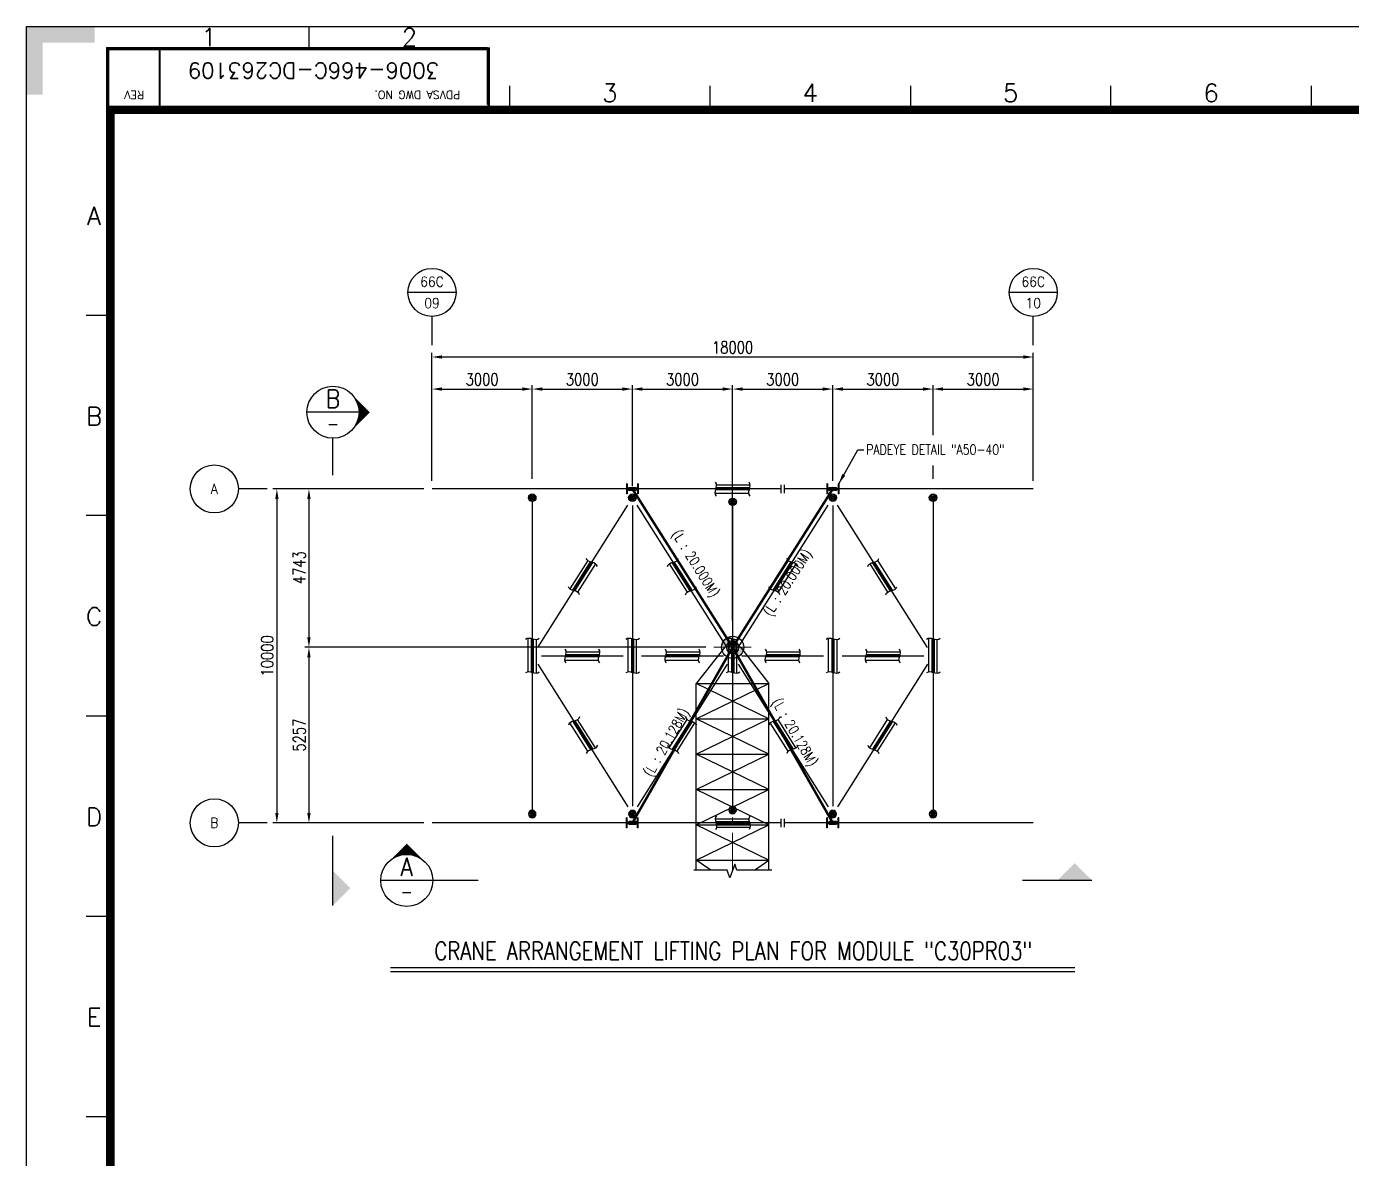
# Model space of a CAD drawing. Header units: metres. Extents: x -85 to 100835, y 0 to 71280.
# Drawn here: x -85 to 39584, y 37382 to 71280 of the extents above; entities that cross this region are included whole.
import ezdxf
from ezdxf.enums import TextEntityAlignment as Align

# ---------------------------------------------------------------- set-up
doc = ezdxf.new("R2010")
doc.units = ezdxf.units.M
doc.header["$LTSCALE"] = 1200
for name, pattern in [('CENTER', [2, 1.25, -0.25, 0.25, -0.25]), ('H1', [1.7, 1, -0.7]), ('HIDDEN', [0.375, 0.25, -0.125])]:
    doc.linetypes.add(name, pattern=pattern)
doc.layers.get('0').update_dxf_attribs({"color": 8})
for name, color, linetype in [('CDIMEN', 7, 'Continuous'), ('CH', 2, 'Continuous'), ('CO', 7, 'Continuous'), ('CTEXTO', 7, 'Continuous'), ('DETALL', 7, 'Continuous'), ('DIM', 2, 'Continuous'), ('ETBLKA', 7, 'Continuous'), ('FORMAT', 2, 'Continuous'), ('hi', 2, 'HIDDEN'), ('PLATAF', 2, 'Continuous'), ('TE', 3, 'Continuous')]:
    doc.layers.add(name, color=color, linetype=linetype)
doc.layers.add('CE', color=1, linetype='CENTER', lineweight=9)
doc.styles.add('ROMANS', font='romans.shx', dxfattribs={"width": 0.8, "height": 360, "bigfont": 'ghs.shx'})
doc.styles.add('romans1', font='ROMANS.SHX', dxfattribs={"width": 0.8, "height": 360})
doc.styles.add('RS3', font='ROMANS.shx', dxfattribs={"width": 0.8, "height": 150})
doc.dimstyles.new('romans1', dxfattribs={"dimscale": 125, "dimtxt": 3, "dimasz": 2.5, "dimexe": 1, "dimexo": 1, "dimgap": 1, "dimtad": 0, "dimdec": 0, "dimtxsty": 'ROMANS', "dimcen": 2.5, "dimclrd": 2, "dimclre": 2, "dimclrt": 3, "dimazin": 0, "dimtfac": 1, "dimtmove": 0, "dimatfit": 3, "dimfxl": 0, "dimtvp": 1, "dimarcsym": 0})
doc.dimstyles.new('romans1$0', dxfattribs={"dimscale": 150, "dimtxt": 3, "dimasz": 2.5, "dimexe": 1, "dimexo": 2, "dimgap": 1, "dimtad": 0, "dimdec": 0, "dimtxsty": 'ROMANS', "dimcen": 2.5, "dimclrd": 2, "dimclre": 2, "dimclrt": 3, "dimazin": 0, "dimtfac": 1, "dimtdec": 0, "dimtmove": 0, "dimatfit": 3, "dimfxl": 0, "dimtvp": 0.85, "dimarcsym": 0})

# ---------------------------------------------------------------- blocks, each defined once
blk = doc.blocks.new('Offshore_HEC')
at = {"lineweight": 25}
for p, q in [((70.54, 588.74), (70.54, 593.98)), ((20, 588.76), (20, 574)), ((20, 588.74), (114.99, 588.74)), ((115.11, 588.62), (20, 588.62)), ((20, 588.49), (115.24, 588.49)), ((20.12, 574), (20.12, 588.76)), ((20.24, 588.75), (20.24, 574)), ((20.36, 574), (20.36, 588.74)), ((20.48, 588.74), (20.48, 574)), ((114.99, 574.5), (114.99, 588.75)), ((115.11, 588.75), (115.11, 574.38)), ((115.24, 574.25), (115.24, 588.75)), ((115.37, 588.75), (115.37, 574.12)), ((115.49, 574), (115.49, 588.75)), ((115.37, 588.36), (20, 588.36)), ((20, 588.24), (115.49, 588.24)), ((120.54, 579.16), (120.54, 573.16)), ((170.54, 573.16), (170.54, 579.16)), ((220.54, 579.16), (220.54, 573.16)), ((270.54, 573.16), (270.54, 579.16)), ((320.54, 579.16), (320.54, 573.16)), ((821, 574), (20, 574)), ((20, 574), (20, 20)), ((820.88, 573.88), (20.13, 573.88)), ((20.13, 573.88), (20.13, 20.12)), ((820.76, 573.76), (20.25, 573.76)), ((20.25, 573.76), (20.25, 20.25)), ((820.64, 573.64), (20.37, 573.64)), ((20.37, 573.64), (20.37, 20.38)), ((820.52, 573.52), (20.5, 573.52)), ((20.5, 573.52), (20.5, 20.5)), ((820.4, 573.4), (20.63, 573.4)), ((20.63, 573.4), (20.63, 20.62)), ((820.28, 573.28), (20.75, 573.28)), ((20.75, 573.28), (20.75, 20.75)), ((820.16, 573.16), (20.87, 573.16)), ((20.87, 573.16), (20.87, 20.88)), ((820.04, 573.04), (21, 573.04)), ((21, 573.04), (21, 21)), ((819.8, 572.8), (21.13, 572.8)), ((21.13, 572.8), (21.13, 21.12)), ((819.92, 572.92), (21.25, 572.92)), ((21.25, 572.92), (21.25, 21.25)), ((819.68, 572.68), (21.37, 572.68)), ((21.37, 572.68), (21.37, 21.38)), ((819.56, 572.56), (21.5, 572.56)), ((21.5, 572.56), (21.5, 21.5)), ((819.44, 572.44), (21.63, 572.44)), ((21.63, 572.44), (21.63, 21.62)), ((819.32, 572.32), (21.75, 572.32)), ((21.75, 572.32), (21.75, 21.75)), ((178.89, 572.79), (178.69, 573.16)), ((178.89, 572.79), (178.69, 573.16)), ((178.89, 572.79), (178.69, 573.16)), ((178.89, 572.79), (178.69, 573.16)), ((14.87, 522), (20.87, 522)), ((20.87, 472), (14.87, 472)), ((14.87, 422), (20.87, 422)), ((14.87, 372), (20.87, 372)), ((14.87, 322), (20.87, 322))]:
    blk.add_line(p, q, dxfattribs=at)
blk.add_lwpolyline([(0, 0), (0, 594), (841, 594), (841, 0)], close=True, dxfattribs=at)
at = {"lineweight": 20}
blk.add_lwpolyline([(33.37, 574), (33.37, 588.25), (33.25, 588.25), (33.25, 574), (33.12, 574), (33.12, 588.25)], dxfattribs=at)
at = {"lineweight": 9}
for points in [[(4, 590), (17, 590), (0, 594), (17, 594)], [(0, 577), (4, 577), (0, 594), (4, 590)]]:
    blk.add_solid(points, dxfattribs=at)
at = {"lineweight": 20, "style": 'ROMANS'}
for s, p in [('1', (45.54, 589.05)), ('2', (95.54, 589.05)), ('3', (145.54, 575.16)), ('4', (195.54, 575.16)), ('5', (245.54, 575.16)), ('6', (295.54, 575.16)), ('A', (16.87, 544.5)), ('B', (16.87, 494.5)), ('C', (16.87, 444.5)), ('D', (16.87, 394.5)), ('E', (16.87, 344.5))]:
    blk.add_text(s, height=4.5, dxfattribs=at).set_placement(p, align=Align.CENTER)
for s, p in [('REV', (26.88, 577.95)), ('PDVSA DWG NO.', (97.51, 577.95))]:
    blk.add_text(s, height=2, rotation=180, dxfattribs=at).set_placement(p, align=Align.CENTER)
blk = doc.blocks.new('A$C44376C6C')
at = {"layer": 'PLATAF', "linetype": 'H1'}
for p, q in [((-400, 25), (407, 25)), ((-408, -25), (393, -25))]:
    blk.add_line(p, q, dxfattribs=at)
at = {"layer": 'PLATAF'}
for p, q in [((418, 100), (-386, 100)), ((386, -100), (-418, -100))]:
    blk.add_line(p, q, dxfattribs=at)
for points in [[(-418, 170), (-393, 135), (-385, 96), (-390, 54), (-402, 10), (-414, -35), (-420, -79), (-416, -120), (-395, -158)], [(386, 170), (411, 135), (419, 96), (414, 54), (403, 10), (391, -35), (384, -79), (388, -120), (409, -158)]]:
    blk.add_lwpolyline(points, dxfattribs=at)
blk.add_point((0, 0), dxfattribs=at)
blk = doc.blocks.new('SHE')
at = {"layer": 'PLATAF', "linetype": 'Continuous'}
for radius in [90, 65, 40, 15]:
    blk.add_circle((0, -90), radius, dxfattribs=at)
blk = doc.blocks.new('COG')
at = {"layer": 'CH', "linetype": 'Continuous'}
h = blk.add_hatch(color=7, dxfattribs=at)
h.paths.add_polyline_path([(0, 0), (0, 2.78, 0.414214), (-2.78, 0)])
h.paths.add_polyline_path([(2.78, 0), (0, 0), (0, -2.78, 0.414214)])
at = {"layer": 'CE'}
for p, q in [((0, 4.66), (0, -4.66)), ((-4.66, 0), (4.66, 0))]:
    blk.add_line(p, q, dxfattribs=at)
at = {"layer": 'CH', "color": 2, "linetype": 'Continuous'}
blk.add_circle((0, 0), 2.78, dxfattribs=at)
blk = doc.blocks.new('A$C68E360C4')
for p, q in [((-1750, 1500), (-1750, -1500)), ((-1550, 1500), (-1550, -1500)), ((1550, 1500), (1550, -1500)), ((1750, 1500), (1750, -1500))]:
    blk.add_line(p, q)
for points in [[(-1550, 175), (1550, 175), (1550, -175), (-1550, -175)], [(-1100, 425), (1100, 425), (1100, 175), (-1100, 175)], [(-1100, -175), (1100, -175), (1100, -425), (-1100, -425)]]:
    blk.add_lwpolyline(points, close=True)
at = {"layer": 'CE'}
for p, q in [((-1950, 0), (1950, 0)), ((0, 625), (0, -625))]:
    blk.add_line(p, q, dxfattribs=at)
at = {"layer": 'CTEXTO'}
for p, q in [((-1550, 1500), (-1750, 1500)), ((1750, 1500), (1550, 1500)), ((-1550, -1500), (-1750, -1500)), ((1750, -1500), (1550, -1500))]:
    blk.add_line(p, q, dxfattribs=at)
at = {"layer": 'hi'}
for p, q in [((-380, -425), (-380, 425)), ((380, -425), (380, 425))]:
    blk.add_line(p, q, dxfattribs=at)
blk = doc.blocks.new('BOOM')
at = {"color": 4}
blk.add_line((317, 0), (-317, 0), dxfattribs=at)
at = {"color": 6}
for radius in [254, 158]:
    blk.add_circle((0, 0), radius, dxfattribs=at)
at = {"layer": 'CE'}
blk.add_line((0, 8901), (0, 0), dxfattribs=at)
at = {"layer": 'CH'}
blk.add_lwpolyline([(1570, 8901), (170, 8901), (91, 8660), (-114, 9202), (-212, 8901), (-1542, 8901)], dxfattribs=at)
at = {"layer": 'TE', "color": 4}
for p, q in [((-1450, 8901), (-1450, 1442)), ((-872, 8901), (-1450, 8503)), ((-1450, 8503), (1450, 8503)), ((1450, 8503), (-1450, 7091)), ((-1450, 8503), (1450, 7091)), ((872, 8901), (1450, 8503)), ((1450, 8901), (1450, 1442)), ((-1450, 7091), (1450, 7091)), ((1450, 7091), (-1450, 5678)), ((-1450, 7091), (1450, 5678)), ((-1450, 5678), (1450, 5678)), ((1450, 5678), (-1450, 4266)), ((-1450, 5678), (1450, 4266)), ((-1450, 4266), (1450, 4266)), ((1450, 4266), (-1450, 2854)), ((-1450, 4266), (1450, 2854)), ((-1450, 2854), (1450, 2854)), ((1450, 2854), (-1450, 1442)), ((-1450, 2854), (1450, 1442)), ((-317, 0), (-1450, 1442)), ((-1450, 1442), (1450, 1442)), ((317, 0), (1450, 1442))]:
    blk.add_line(p, q, dxfattribs=at)
blk = doc.blocks.new('*D37')
at = {"layer": 'CDIMEN', "lineweight": -2, "ltscale": 0.1, "transparency": 16777216}
for p, q in [((12055, 57672), (12055, 61503)), ((30055, 57672), (30055, 61503)), ((12355, 61383), (29755, 61383))]:
    blk.add_line(p, q, dxfattribs=at)
at = {"layer": 'CDIMEN', "ltscale": 0.1, "transparency": 16777216}
for points in [[(12355, 61433), (12355, 61333), (12055, 61383)], [(29755, 61433), (29755, 61333), (30055, 61383)]]:
    blk.add_solid(points, dxfattribs=at)
at = {"layer": 'DEFPOINTS', "color": 0, "ltscale": 0.1, "transparency": 16777216}
for p in [(30055, 61383), (12055, 57432), (30055, 57432)]:
    blk.add_point(p, dxfattribs=at)
at = {"layer": 'CDIMEN', "ltscale": 0.1, "transparency": 16777216, "insert": (21055, 61671), "char_height": 360, "attachment_point": 5, "style": 'romans1'}
blk.add_mtext('18000', dxfattribs=at)
blk = doc.blocks.new('*D33')
at = {"layer": 'CDIMEN', "lineweight": -2, "ltscale": 0.1, "transparency": 16777216}
for p, q in [((12055, 57672), (12055, 60543)), ((12355, 60423), (14755, 60423)), ((15055, 57735), (15055, 60543))]:
    blk.add_line(p, q, dxfattribs=at)
at = {"layer": 'CDIMEN', "ltscale": 0.1, "transparency": 16777216}
for points in [[(12355, 60473), (12355, 60373), (12055, 60423)], [(14755, 60473), (14755, 60373), (15055, 60423)]]:
    blk.add_solid(points, dxfattribs=at)
at = {"layer": 'DEFPOINTS', "color": 0, "ltscale": 0.1, "transparency": 16777216}
for p in [(15055, 60423), (12055, 57432), (15055, 57495)]:
    blk.add_point(p, dxfattribs=at)
at = {"layer": 'CDIMEN', "ltscale": 0.1, "transparency": 16777216, "insert": (13555, 60711), "char_height": 360, "attachment_point": 5, "style": 'romans1'}
blk.add_mtext('3000', dxfattribs=at)
blk = doc.blocks.new('*D34')
at = {"layer": 'CDIMEN', "lineweight": -2, "ltscale": 0.1, "transparency": 16777216}
for p, q in [((15055, 57735), (15055, 60543)), ((15355, 60423), (17755, 60423)), ((18055, 57522), (18055, 60543))]:
    blk.add_line(p, q, dxfattribs=at)
at = {"layer": 'CDIMEN', "ltscale": 0.1, "transparency": 16777216}
for points in [[(15355, 60473), (15355, 60373), (15055, 60423)], [(17755, 60473), (17755, 60373), (18055, 60423)]]:
    blk.add_solid(points, dxfattribs=at)
at = {"layer": 'DEFPOINTS', "color": 0, "ltscale": 0.1, "transparency": 16777216}
for p in [(18055, 60423), (15055, 57495), (18055, 57282)]:
    blk.add_point(p, dxfattribs=at)
at = {"layer": 'CDIMEN', "ltscale": 0.1, "transparency": 16777216, "insert": (16555, 60711), "char_height": 360, "attachment_point": 5, "style": 'romans1'}
blk.add_mtext('3000', dxfattribs=at)
blk = doc.blocks.new('*D35')
at = {"layer": 'CDIMEN', "lineweight": -2, "ltscale": 0.1, "transparency": 16777216}
for p, q in [((18055, 57522), (18055, 60543)), ((18355, 60423), (20755, 60423)), ((21055, 53489), (21055, 60543))]:
    blk.add_line(p, q, dxfattribs=at)
at = {"layer": 'CDIMEN', "ltscale": 0.1, "transparency": 16777216}
for points in [[(18355, 60473), (18355, 60373), (18055, 60423)], [(20755, 60473), (20755, 60373), (21055, 60423)]]:
    blk.add_solid(points, dxfattribs=at)
at = {"layer": 'DEFPOINTS', "color": 0, "ltscale": 0.1, "transparency": 16777216}
for p in [(21055, 60423), (18055, 57282), (21055, 53249)]:
    blk.add_point(p, dxfattribs=at)
at = {"layer": 'CDIMEN', "ltscale": 0.1, "transparency": 16777216, "insert": (19555, 60711), "char_height": 360, "attachment_point": 5, "style": 'romans1'}
blk.add_mtext('3000', dxfattribs=at)
blk = doc.blocks.new('*D36')
at = {"layer": 'CDIMEN', "lineweight": -2, "ltscale": 0.1, "transparency": 16777216}
for p, q in [((21055, 57672), (21055, 60543)), ((21355, 60423), (23755, 60423)), ((24055, 57672), (24055, 60543))]:
    blk.add_line(p, q, dxfattribs=at)
at = {"layer": 'CDIMEN', "ltscale": 0.1, "transparency": 16777216}
for points in [[(21355, 60473), (21355, 60373), (21055, 60423)], [(23755, 60473), (23755, 60373), (24055, 60423)]]:
    blk.add_solid(points, dxfattribs=at)
at = {"layer": 'DEFPOINTS', "color": 0, "ltscale": 0.1, "transparency": 16777216}
for p in [(24055, 60423), (21055, 57432), (24055, 57432)]:
    blk.add_point(p, dxfattribs=at)
at = {"layer": 'CDIMEN', "ltscale": 0.1, "transparency": 16777216, "insert": (22555, 60711), "char_height": 360, "attachment_point": 5, "style": 'romans1'}
blk.add_mtext('3000', dxfattribs=at)
blk = doc.blocks.new('*D38')
at = {"layer": 'CDIMEN', "lineweight": -2, "ltscale": 0.1, "transparency": 16777216}
for p, q in [((24055, 57672), (24055, 60543)), ((24355, 60423), (26755, 60423)), ((27055, 59042), (27055, 60543)), ((27055, 57735), (27055, 58135))]:
    blk.add_line(p, q, dxfattribs=at)
at = {"layer": 'CDIMEN', "ltscale": 0.1, "transparency": 16777216}
for points in [[(24355, 60473), (24355, 60373), (24055, 60423)], [(26755, 60473), (26755, 60373), (27055, 60423)]]:
    blk.add_solid(points, dxfattribs=at)
at = {"layer": 'DEFPOINTS', "color": 0, "ltscale": 0.1, "transparency": 16777216}
for p in [(27055, 60423), (24055, 57432), (27055, 57495)]:
    blk.add_point(p, dxfattribs=at)
at = {"layer": 'CDIMEN', "ltscale": 0.1, "transparency": 16777216, "insert": (25555, 60711), "char_height": 360, "attachment_point": 5, "style": 'romans1'}
blk.add_mtext('3000', dxfattribs=at)
blk = doc.blocks.new('*D39')
at = {"layer": 'CDIMEN', "lineweight": -2, "ltscale": 0.1, "transparency": 16777216}
for p, q in [((27055, 59042), (27055, 60543)), ((27355, 60423), (29755, 60423)), ((30055, 57672), (30055, 60543)), ((27055, 57735), (27055, 58135))]:
    blk.add_line(p, q, dxfattribs=at)
at = {"layer": 'CDIMEN', "ltscale": 0.1, "transparency": 16777216}
for points in [[(27355, 60473), (27355, 60373), (27055, 60423)], [(29755, 60473), (29755, 60373), (30055, 60423)]]:
    blk.add_solid(points, dxfattribs=at)
at = {"layer": 'DEFPOINTS', "color": 0, "ltscale": 0.1, "transparency": 16777216}
for p in [(30055, 60423), (27055, 57495), (30055, 57432)]:
    blk.add_point(p, dxfattribs=at)
at = {"layer": 'CDIMEN', "ltscale": 0.1, "transparency": 16777216, "insert": (28555, 60711), "char_height": 360, "attachment_point": 5, "style": 'romans1'}
blk.add_mtext('3000', dxfattribs=at)
blk = doc.blocks.new('*D40')
at = {"layer": 'CDIMEN', "lineweight": -2, "ltscale": 0.1, "transparency": 16777216}
for p, q in [((11815, 57432), (8251, 57432)), ((8371, 57132), (8371, 52989)), ((20256, 52689), (8251, 52689))]:
    blk.add_line(p, q, dxfattribs=at)
at = {"layer": 'CDIMEN', "ltscale": 0.1, "transparency": 16777216}
for points in [[(8321, 57132), (8421, 57132), (8371, 57432)], [(8321, 52989), (8421, 52989), (8371, 52689)]]:
    blk.add_solid(points, dxfattribs=at)
at = {"layer": 'DEFPOINTS', "color": 0, "ltscale": 0.1, "transparency": 16777216}
for p in [(12055, 57432), (8371, 52689), (20496, 52689)]:
    blk.add_point(p, dxfattribs=at)
at = {"layer": 'CDIMEN', "ltscale": 0.1, "transparency": 16777216, "insert": (8083, 55076), "char_height": 360, "attachment_point": 5, "rotation": 90, "style": 'romans1'}
blk.add_mtext('4743', dxfattribs=at)
blk = doc.blocks.new('*D41')
at = {"layer": 'CDIMEN', "lineweight": -2, "ltscale": 0.1, "transparency": 16777216}
for p, q in [((20256, 52689), (8251, 52689)), ((8371, 52389), (8371, 47732)), ((11815, 47432), (8251, 47432))]:
    blk.add_line(p, q, dxfattribs=at)
at = {"layer": 'CDIMEN', "ltscale": 0.1, "transparency": 16777216}
for points in [[(8321, 52389), (8421, 52389), (8371, 52689)], [(8321, 47732), (8421, 47732), (8371, 47432)]]:
    blk.add_solid(points, dxfattribs=at)
at = {"layer": 'DEFPOINTS', "color": 0, "ltscale": 0.1, "transparency": 16777216}
for p in [(20496, 52689), (8371, 47432), (12055, 47432)]:
    blk.add_point(p, dxfattribs=at)
at = {"layer": 'CDIMEN', "ltscale": 0.1, "transparency": 16777216, "insert": (8083, 50061), "char_height": 360, "attachment_point": 5, "rotation": 90, "style": 'romans1'}
blk.add_mtext('5257', dxfattribs=at)
blk = doc.blocks.new('*D42')
at = {"layer": 'CDIMEN', "lineweight": -2, "ltscale": 0.1, "transparency": 16777216}
for p, q in [((11815, 57432), (7291, 57432)), ((7411, 57132), (7411, 47732)), ((11815, 47432), (7291, 47432))]:
    blk.add_line(p, q, dxfattribs=at)
at = {"layer": 'CDIMEN', "ltscale": 0.1, "transparency": 16777216}
for points in [[(7361, 57132), (7461, 57132), (7411, 57432)], [(7361, 47732), (7461, 47732), (7411, 47432)]]:
    blk.add_solid(points, dxfattribs=at)
at = {"layer": 'DEFPOINTS', "color": 0, "ltscale": 0.1, "transparency": 16777216}
for p in [(12055, 57432), (7411, 47432), (12055, 47432)]:
    blk.add_point(p, dxfattribs=at)
at = {"layer": 'CDIMEN', "ltscale": 0.1, "transparency": 16777216, "insert": (7123, 52432), "char_height": 360, "attachment_point": 5, "rotation": 90, "style": 'romans1'}
blk.add_mtext('10000', dxfattribs=at)
blk = doc.blocks.new('R-C03')
at = {"layer": 'DETALL'}
blk.add_line((-17.33, 0), (0, 0), dxfattribs=at)
blk.add_solid([(-17.33, 0), (-8.67, 0), (-13, 4.33)], dxfattribs=at)

msp = doc.modelspace()

# ---------------------------------------------------------------- linework, layer by layer
msp.add_line((9870.8, 59728.7), (8310.8, 59728.7))
at = {"layer": 'CH'}
for p, q in [((10811.9, 43102.3), (31299.1, 43102.3)), ((10811.9, 42982.3), (31299.1, 42982.3))]:
    msp.add_line(p, q, dxfattribs=at)
at = {"layer": 'CO', "color": 3, "const_width": 74}
for points in [[(18055.5, 57432.3), (21055.5, 52689.3)], [(24055.5, 57432.3), (21055.5, 52689.3)], [(21055.5, 52689.3), (18055.5, 47432.3)], [(21055.5, 52689.3), (24055.5, 47432.3)]]:
    msp.add_lwpolyline(points, dxfattribs=at)
at = {"layer": 'DETALL'}
for p, q in [((9090.8, 57845.1), (9090.8, 58948.7)), ((13441.7, 45708.2), (10518.6, 45708.2))]:
    msp.add_line(p, q, dxfattribs=at)
for centre in [(9090.8, 59728.7), (11298.6, 45708.2)]:
    msp.add_circle(centre, 780, dxfattribs=at)
for points in [[(9690.1, 60232.5), (9685.4, 60233.5), (9642.3, 60280.2)], [(9730.7, 60191.9), (9719.9, 60189.8), (9690.1, 60232.5), (9685.4, 60233.5)], [(9768.6, 60153.9), (9747.5, 60149.5), (9730.7, 60191.9), (9719.9, 60189.8)], [(9800.5, 60122), (9763.9, 60122.8), (9768.6, 60153.9), (9747.5, 60149.5)], [(9834, 60088.5), (9784.2, 60085.8), (9800.5, 60122), (9763.9, 60122.8)], [(9883.8, 60038.7), (9806.4, 60038.8), (9834, 60088.5), (9784.2, 60085.8)], [(9932.9, 59989.6), (9826, 59989.2), (9883.8, 60038.7), (9806.4, 60038.8)], [(9983.8, 59938.8), (9842, 59938.4), (9932.9, 59989.6), (9826, 59989.2)], [(10046.8, 59875.8), (9856.7, 59876.1), (9983.8, 59938.8), (9842, 59938.4)], [(9983.8, 59518.6), (9842, 59519), (9932.9, 59467.7), (9826, 59468.2)], [(10046.8, 59581.6), (9856.7, 59581.3), (9983.8, 59518.6), (9842, 59519)], [(10123.8, 59798.8), (9867.5, 59799.5), (10046.8, 59875.8), (9856.7, 59876.1)], [(10123.8, 59658.6), (9867.5, 59657.8), (10046.8, 59581.6), (9856.7, 59581.3)], [(10193.8, 59728.7), (9870.8, 59728.7), (10123.8, 59798.8), (9867.5, 59799.5)], [(10193.8, 59728.7), (9870.8, 59728.7), (10123.8, 59658.6), (9867.5, 59657.8)], [(9690.1, 59224.9), (9685.4, 59223.9), (9642.3, 59177.1)], [(9730.7, 59265.5), (9719.9, 59267.6), (9690.1, 59224.9), (9685.4, 59223.9)], [(9768.6, 59303.5), (9747.5, 59307.9), (9730.7, 59265.5), (9719.9, 59267.6)], [(9800.5, 59335.4), (9763.9, 59334.5), (9768.6, 59303.5), (9747.5, 59307.9)], [(9834, 59368.8), (9784.2, 59371.6), (9800.5, 59335.4), (9763.9, 59334.5)], [(9883.8, 59418.7), (9806.4, 59418.5), (9834, 59368.8), (9784.2, 59371.6)], [(9932.9, 59467.7), (9826, 59468.2), (9883.8, 59418.7), (9806.4, 59418.5)], [(11298.6, 46811.3), (11298.6, 46488.2), (11228.5, 46741.2), (11227.7, 46485)], [(11298.6, 46811.3), (11298.6, 46488.2), (11368.7, 46741.2), (11369.5, 46485)], [(10905.3, 46418), (10904.5, 46381.3), (10873.4, 46386.1), (10877.8, 46365)], [(10938.8, 46451.4), (10941.5, 46401.6), (10905.3, 46418), (10904.5, 46381.3)], [(10988.6, 46501.3), (10988.4, 46423.9), (10938.8, 46451.4), (10941.5, 46401.6)], [(11037.6, 46550.3), (11038.1, 46443.4), (10988.6, 46501.3), (10988.4, 46423.9)], [(11088.5, 46601.2), (11088.9, 46459.5), (11037.6, 46550.3), (11038.1, 46443.4)], [(11151.5, 46664.2), (11151.2, 46474.1), (11088.5, 46601.2), (11088.9, 46459.5)], [(11228.5, 46741.2), (11227.7, 46485), (11151.5, 46664.2), (11151.2, 46474.1)], [(11368.7, 46741.2), (11369.5, 46485), (11445.7, 46664.2), (11446, 46474.1)], [(11445.7, 46664.2), (11446, 46474.1), (11508.7, 46601.2), (11508.3, 46459.5)], [(11508.7, 46601.2), (11508.3, 46459.5), (11559.6, 46550.3), (11559.1, 46443.4)], [(11559.6, 46550.3), (11559.1, 46443.4), (11608.6, 46501.3), (11608.8, 46423.9)], [(11608.6, 46501.3), (11608.8, 46423.9), (11658.4, 46451.4), (11655.7, 46401.6)], [(11658.4, 46451.4), (11655.7, 46401.6), (11691.9, 46418), (11692.7, 46381.3)], [(11691.9, 46418), (11692.7, 46381.3), (11723.8, 46386.1), (11719.4, 46365)], [(10794.8, 46307.5), (10793.8, 46302.8), (10747.1, 46259.7)], [(10835.4, 46348.1), (10837.5, 46337.3), (10794.8, 46307.5), (10793.8, 46302.8)], [(10873.4, 46386.1), (10877.8, 46365), (10835.4, 46348.1), (10837.5, 46337.3)], [(11723.8, 46386.1), (11719.4, 46365), (11761.8, 46348.1), (11759.7, 46337.3)], [(11761.8, 46348.1), (11759.7, 46337.3), (11802.4, 46307.5), (11803.4, 46302.8)], [(11802.4, 46307.5), (11803.4, 46302.8), (11850.2, 46259.7)]]:
    msp.add_solid(points, dxfattribs=at)
at = {"layer": 'FORMAT'}
for p, q in [((12055.5, 61732.6), (12055.5, 62596.6)), ((30055.5, 61732.6), (30055.5, 62596.6)), ((7122.5, 57432.3), (6258.5, 57432.3)), ((7122.5, 47432.3), (6258.5, 47432.3))]:
    msp.add_line(p, q, dxfattribs=at)
for points in [[(12775.5, 63316.6), (11335.5, 63316.6)], [(30775.5, 63316.6), (29335.5, 63316.6)]]:
    msp.add_lwpolyline(points, dxfattribs=at)
for centre in [(12055.5, 63316.6), (30055.5, 63316.6), (5538.5, 57432.3), (5538.5, 47432.3)]:
    msp.add_circle(centre, 720, dxfattribs=at)
at = {"layer": 'PLATAF', "linetype": 'Continuous'}
for p, q in [((22505.5, 57307.3), (22505.5, 57557.3)), ((22605.5, 57307.3), (22605.5, 57557.3)), ((15220.5, 52682.5), (17915.3, 56947.9)), ((20890.5, 52682.5), (18195.7, 56947.9)), ((21220.5, 52682.5), (23915.3, 56947.9)), ((26890.5, 52682.5), (24195.7, 56947.9)), ((15220.5, 52182.1), (17915.3, 47916.7)), ((20890.5, 52182.1), (18195.7, 47916.7)), ((21220.5, 52182.1), (23915.3, 47916.7)), ((26890.5, 52182.1), (24195.7, 47916.7)), ((22505.5, 47307.3), (22505.5, 47557.3)), ((22605.5, 47307.3), (22605.5, 47557.3))]:
    msp.add_line(p, q, dxfattribs=at)
for points in [[(22505.5, 57432.3), (12055.5, 57432.3)], [(30055.5, 57432.3), (22605.5, 57432.3)], [(15055.5, 57057.3), (15055.5, 47807.3)], [(18055.5, 56932.3), (18055.5, 47932.3)], [(21055.5, 56932.3), (21055.5, 47932.3)], [(24055.5, 56932.3), (24055.5, 47932.3)], [(27055.5, 57057.3), (27055.5, 47807.3)], [(15330.5, 52432.3), (17780.5, 52432.3)], [(18330.5, 52432.3), (20780.5, 52432.3)], [(21330.5, 52432.3), (23780.5, 52432.3)], [(24330.5, 52432.3), (26780.5, 52432.3)], [(22505.5, 47432.3), (12055.5, 47432.3)], [(30055.5, 47432.3), (22605.5, 47432.3)]]:
    msp.add_lwpolyline(points, dxfattribs=at)

# ---------------------------------------------------------------- block references
for name, p, xscale, yscale, zscale, rotation in [('BOOM', (21055.5, 52689.3), -0.75, 0.75, 0.75, 180), ('R-C03', (9090.8, 47039.8), -120, 120, 120, 270)]:
    msp.add_blockref(name, p, dxfattribs=dict(xscale=xscale, yscale=yscale, zscale=zscale, rotation=rotation))
at = {"xscale": -120, "yscale": 120, "zscale": 120}
msp.add_blockref('R-C03', (29734.3, 45708.2), dxfattribs=at)
at = {"layer": 'CO', "xscale": 120, "yscale": 120, "zscale": 120}
msp.add_blockref('COG', (21055.5, 52689.3), dxfattribs=at)
at = {"layer": 'CTEXTO', "xscale": 0.1, "yscale": 0.1, "zscale": 0.1}
for p in [(18055.5, 57432.3), (24055.5, 57432.3)]:
    msp.add_blockref('A$C68E360C4', p, dxfattribs=at)
at = {"layer": 'CTEXTO', "xscale": -0.1, "yscale": 0.1, "zscale": 0.1, "rotation": 180}
for p in [(18055.5, 47432.3), (24055.5, 47432.3)]:
    msp.add_blockref('A$C68E360C4', p, dxfattribs=at)
at = {"layer": 'ETBLKA', "xscale": 120, "yscale": 120, "zscale": 120}
msp.add_blockref('Offshore_HEC', (-84.9, 0), dxfattribs=at)
at = {"layer": 'PLATAF'}
for p, xscale, yscale, zscale, rotation in [((21055.5, 57432.3), 1.25, 1.25, 1.25, 180), ((16567.9, 54815.2), -1.249999999970472, 1.25, 1.249999999999829, 237.7157040878353), ((19543.1, 54815.2), 1.249999999970472, 1.249999999970472, 1.249999999970472, 122.2842959121647), ((22567.9, 54815.2), -1.249999999970472, 1.25, 1.249999999999829, 237.7157040878353), ((25543.1, 54815.2), 1.249999999970472, 1.249999999970472, 1.249999999970472, 122.2842959121647), ((15055.5, 52432.3), 1.25, 1.25, 1.25, 270), ((18055.5, 52432.3), 1.25, 1.25, 1.25, 270), ((21055.5, 52432.3), 1.25, 1.25, 1.25, 270), ((24055.5, 52432.3), 1.25, 1.25, 1.25, 270), ((27055.5, 52432.3), 1.25, 1.25, 1.25, 270), ((16555.5, 52432.3), 1.25, 1.25, 1.25, 180), ((19555.5, 52432.3), 1.25, 1.25, 1.25, 180), ((22555.5, 52432.3), 1.25, 1.25, 1.25, 180), ((25555.5, 52432.3), 1.25, 1.25, 1.25, 180), ((16567.9, 50049.4), 1.249999999976623, 1.249999999976623, 1.249999999976623, 302.2842959119866), ((19543.1, 50049.4), -1.249999999976623, 1.25, 1.249999999999829, 57.71570408801341), ((22567.9, 50049.4), 1.249999999976623, 1.249999999976623, 1.249999999976623, 302.2842959119866), ((25543.1, 50049.4), -1.249999999976623, 1.25, 1.249999999999829, 57.71570408801341)]:
    msp.add_blockref('A$C44376C6C', p, dxfattribs=dict(at, xscale=xscale, yscale=yscale, zscale=zscale, rotation=rotation))
at = {"layer": 'PLATAF', "linetype": 'Continuous', "xscale": 1.25, "yscale": 1.25, "zscale": 1.25}
for p in [(15055.5, 57282.3), (18055.5, 57282.3), (21055.5, 57157.3), (24055.5, 57282.3), (27055.5, 57282.3)]:
    msp.add_blockref('SHE', p, dxfattribs=at)
at = {"layer": 'PLATAF', "linetype": 'Continuous', "xscale": -1.25, "yscale": 1.25, "zscale": 1.25, "rotation": 180}
for p in [(15055.5, 47582.3), (18055.5, 47582.3), (21055.5, 47707.3), (24055.5, 47582.3), (27055.5, 47582.3)]:
    msp.add_blockref('SHE', p, dxfattribs=at)
at = {"layer": 'PLATAF', "xscale": -1.25, "yscale": 1.25, "zscale": 1.25}
msp.add_blockref('A$C44376C6C', (21055.5, 47432.3), dxfattribs=at)

# ---------------------------------------------------------------- texts
at = {"layer": 'CO', "color": 2, "style": 'ROMANS', "width": 0.8}
msp.add_text('CRANE ARRANGEMENT LIFTING PLAN FOR MODULE "C30PR03" ', height=540, dxfattribs=at).set_placement((21226.9, 43327.3), align=Align.CENTER)
at = {"layer": 'CTEXTO', "color": 7, "style": 'ROMANS'}
msp.add_text('3006-466C-DC263109', height=468.293, rotation=180, dxfattribs=at).set_placement((8505, 69961.2), align=Align.MIDDLE)
at = {"layer": 'DETALL', "style": 'ROMANS', "width": 0.9}
for s, height, p in [('B', 540, (9090.8, 59863.9)), ('-', 360, (9090.8, 59208.7)), ('A', 540, (11298.6, 45843.4)), ('-', 360, (11298.6, 45188.2))]:
    msp.add_text(s, height=height, dxfattribs=at).set_placement(p, align=Align.CENTER)
at = {"layer": 'FORMAT', "style": 'ROMANS', "width": 0.9}
for s, p in [('66C', (12055.5, 63636.6)), ('66C', (30055.5, 63636.6)), ('09', (12055.5, 62996.6)), ('10', (30055.5, 62996.6)), ('A', (5538.5, 57432.3)), ('B', (5538.5, 47432.3))]:
    msp.add_text(s, height=300, dxfattribs=at).set_placement(p, align=Align.MIDDLE_CENTER)
at = {"layer": 'PLATAF', "color": 0, "style": 'RS3', "width": 0.8}
msp.add_text('PADEYE DETAIL "A50-40"', height=300, dxfattribs=at).set_placement((25054.5, 58459.8))
for rotation, p in [(60.26948, (18634.1, 48783.9)), (300.18576, (22223.1, 51056.9))]:
    msp.add_text('(L : 20.128M)', height=300, rotation=rotation, dxfattribs=at).set_placement(p)
at = {"layer": 'TE', "color": 7, "style": 'ROMANS', "width": 0.8}
for rotation, p in [(302.07924, (19150, 56037.5)), (57.14296, (22277.6, 53546.3))]:
    msp.add_text('(L : 20.000M)', height=300, rotation=rotation, dxfattribs=at).set_placement(p, align=Align.BOTTOM_LEFT)

# ---------------------------------------------------------------- dimensions: what is measured, and where the dimension line sits
at = {"layer": 'CDIMEN', "ltscale": 0.1}
dim = msp.add_linear_dim(base=(30055.5, 61382.8), p1=(12055.5, 57432.3), p2=(30055.5, 57432.3), dimstyle='romans1$0', override={"dimscale": 120, "dimgap": 0, "dimzin": 0, "dimtxsty": 'romans1', "dimcen": 1, "dimdle": 1, "dimclrd": 256, "dimclre": 256, "dimclrt": 256, "dimatfit": 0, "dimtvp": 0.8}, dxfattribs=at)
dim.commit()
dim.dimension.update_dxf_attribs({"geometry": '*D37', "text_midpoint": (21055.5, 61382.8), "dimtype": 160})
for base, p1, p2, picture, middle in [((15055.5, 60422.8), (12055.5, 57432.3), (15055.5, 57494.8), '*D33', (13555.5, 60710.8)), ((18055.5, 60422.8), (15055.5, 57494.8), (18055.5, 57282.3), '*D34', (16555.5, 60710.8)), ((21055.5, 60422.8), (18055.5, 57282.3), (21055.5, 53248.7), '*D35', (19555.5, 60710.8)), ((24055.5, 60422.8), (21055.5, 57432.3), (24055.5, 57432.3), '*D36', (22555.5, 60710.8)), ((27055.5, 60422.8), (24055.5, 57432.3), (27055.5, 57494.8), '*D38', (25555.5, 60710.8)), ((30055.5, 60422.8), (27055.5, 57494.8), (30055.5, 57432.3), '*D39', (28555.5, 60710.8))]:
    dim = msp.add_linear_dim(base=base, p1=p1, p2=p2, dimstyle='romans1$0', override={"dimscale": 120, "dimgap": 0, "dimzin": 0, "dimtxsty": 'romans1', "dimcen": 1, "dimdle": 1, "dimclrd": 256, "dimclre": 256, "dimclrt": 256, "dimatfit": 0, "dimtvp": 0.8}, dxfattribs=at)
    dim.commit()
    dim.dimension.update_dxf_attribs({"geometry": picture, "text_midpoint": middle})
for base, p2, picture, middle in [((7411.4, 47432.3), (12055.5, 47432.3), '*D42', (7411.4, 52432.3)), ((8371.4, 52689.3), (20496.1, 52689.3), '*D40', (8371.4, 55076.3))]:
    dim = msp.add_linear_dim(base=base, p1=(12055.5, 57432.3), p2=p2, angle=90, dimstyle='romans1$0', override={"dimscale": 120, "dimgap": 0, "dimzin": 0, "dimtxsty": 'romans1', "dimcen": 1, "dimdle": 1, "dimclrd": 256, "dimclre": 256, "dimclrt": 256, "dimatfit": 0, "dimtvp": 0.8}, dxfattribs=at)
    dim.commit()
    dim.dimension.update_dxf_attribs({"geometry": picture, "text_midpoint": middle, "dimtype": 160})
dim = msp.add_linear_dim(base=(8371.4, 47432.3), p1=(20496.1, 52689.3), p2=(12055.5, 47432.3), angle=90, dimstyle='romans1$0', override={"dimscale": 120, "dimgap": 0, "dimzin": 0, "dimtxsty": 'romans1', "dimcen": 1, "dimdle": 1, "dimclrd": 256, "dimclre": 256, "dimclrt": 256, "dimatfit": 0, "dimtvp": 0.8}, dxfattribs=at)
dim.commit()
dim.dimension.update_dxf_attribs({"geometry": '*D41', "text_midpoint": (8083.4, 50060.8)})

# ---------------------------------------------------------------- leaders
at = {"layer": 'DIM', "color": 3}
msp.add_leader([(24230.5, 57582.3), (24802.4, 58601.6), (24983.4, 58601.6)], dimstyle='romans1', override={"dimtxt": 300, "dimgap": 0, "dimtad": 0, "dimzin": 0, "dimtxsty": 'romans1', "dimcen": 1, "dimdle": 1, "dimadec": 1, "dimtix": 0, "dimatfit": 0, "dimtvp": 0.8}, dxfattribs=at)

doc.saveas('drawing.dxf')
